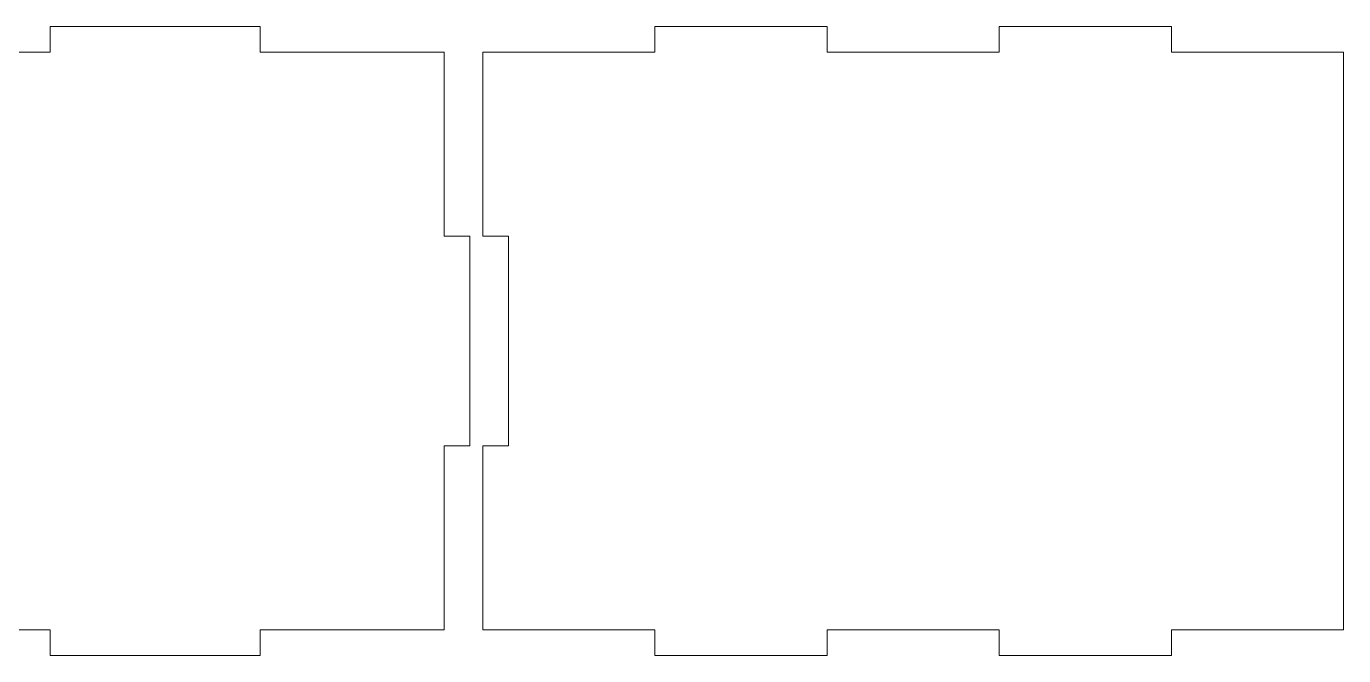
# Model space of a CAD drawing. Header units: millimetres. Extents: x -242 to 191, y -141 to 144.
# Drawn here: x -14.4 to 190.7, y -141 to -43 of the extents above; entities that cross this region are included whole.
import ezdxf

# ---------------------------------------------------------------- set-up
doc = ezdxf.new("R2010")
doc.units = ezdxf.units.MM
doc.header["$MEASUREMENT"] = 0
doc.layers.add('layer 1', color=7, linetype='Continuous')

msp = doc.modelspace()

# ---------------------------------------------------------------- linework, layer by layer
at = {"layer": 'layer 1', "color": 250, "lineweight": 20}
for points, knots in [([(54.6682, -108.3197), (54.6682, -108.3197), (54.6682, -75.653), (54.6682, -75.653), (54.6682, -75.653), (54.6682, -75.653), (50.6682, -75.653), (50.6682, -75.653), (50.6682, -75.653), (50.6682, -75.653), (50.6682, -46.9864), (50.6682, -46.9864), (50.6682, -46.9864), (50.6682, -46.9864), (22.0015, -46.9864), (22.0015, -46.9864), (22.0015, -46.9864), (22.0015, -46.9864), (22.0015, -42.9864), (22.0015, -42.9864), (22.0015, -42.9864), (22.0015, -42.9864), (-10.6651, -42.9864), (-10.6651, -42.9864), (-10.6651, -42.9864), (-10.6651, -42.9864), (-10.6651, -46.9864), (-10.6651, -46.9864), (-10.6651, -46.9864), (-10.6651, -46.9864), (-39.3318, -46.9864), (-39.3318, -46.9864), (-39.3318, -46.9864), (-39.3318, -46.9864), (-39.3318, -75.653), (-39.3318, -75.653), (-39.3318, -75.653), (-39.3318, -75.653), (-43.3318, -75.653), (-43.3318, -75.653), (-43.3318, -75.653), (-43.3318, -75.653), (-43.3318, -108.3197), (-43.3318, -108.3197), (-43.3318, -108.3197), (-43.3318, -108.3197), (-39.3318, -108.3197), (-39.3318, -108.3197), (-39.3318, -108.3197), (-39.3318, -108.3197), (-39.3318, -136.9864), (-39.3318, -136.9864), (-39.3318, -136.9864), (-39.3318, -136.9864), (-10.6651, -136.9864), (-10.6651, -136.9864), (-10.6651, -136.9864), (-10.6651, -136.9864), (-10.6651, -140.9864), (-10.6651, -140.9864), (-10.6651, -140.9864), (-10.6651, -140.9864), (22.0015, -140.9864), (22.0015, -140.9864), (22.0015, -140.9864), (22.0015, -140.9864), (22.0015, -136.9864), (22.0015, -136.9864), (22.0015, -136.9864), (22.0015, -136.9864), (50.6682, -136.9864), (50.6682, -136.9864), (50.6682, -136.9864), (50.6682, -136.9864), (50.6682, -108.3197), (50.6682, -108.3197), (50.6682, -108.3197), (50.6682, -108.3197), (54.6682, -108.3197), (54.6682, -108.3197)], [0, 0, 0, 0, 0.04761905, 0.04761905, 0.04761905, 0.04761905, 0.0952381, 0.0952381, 0.0952381, 0.0952381, 0.14285714, 0.14285714, 0.14285714, 0.14285714, 0.19047619, 0.19047619, 0.19047619, 0.19047619, 0.23809524, 0.23809524, 0.23809524, 0.23809524, 0.28571429, 0.28571429, 0.28571429, 0.28571429, 0.33333333, 0.33333333, 0.33333333, 0.33333333, 0.38095238, 0.38095238, 0.38095238, 0.38095238, 0.42857143, 0.42857143, 0.42857143, 0.42857143, 0.47619048, 0.47619048, 0.47619048, 0.47619048, 0.52380952, 0.52380952, 0.52380952, 0.52380952, 0.57142857, 0.57142857, 0.57142857, 0.57142857, 0.61904762, 0.61904762, 0.61904762, 0.61904762, 0.66666667, 0.66666667, 0.66666667, 0.66666667, 0.71428571, 0.71428571, 0.71428571, 0.71428571, 0.76190476, 0.76190476, 0.76190476, 0.76190476, 0.80952381, 0.80952381, 0.80952381, 0.80952381, 0.85714286, 0.85714286, 0.85714286, 0.85714286, 0.9047619, 0.9047619, 0.9047619, 0.9047619, 1, 1, 1, 1]), ([(190.6682, -136.9864), (190.6682, -136.9864), (190.6682, -46.9864), (190.6682, -46.9864), (190.6682, -46.9864), (190.6682, -46.9864), (163.8682, -46.9864), (163.8682, -46.9864), (163.8682, -46.9864), (163.8682, -46.9864), (163.8682, -42.9864), (163.8682, -42.9864), (163.8682, -42.9864), (163.8682, -42.9864), (137.0682, -42.9864), (137.0682, -42.9864), (137.0682, -42.9864), (137.0682, -42.9864), (137.0682, -46.9864), (137.0682, -46.9864), (137.0682, -46.9864), (137.0682, -46.9864), (110.2682, -46.9864), (110.2682, -46.9864), (110.2682, -46.9864), (110.2682, -46.9864), (110.2682, -42.9864), (110.2682, -42.9864), (110.2682, -42.9864), (110.2682, -42.9864), (83.4682, -42.9864), (83.4682, -42.9864), (83.4682, -42.9864), (83.4682, -42.9864), (83.4682, -46.9864), (83.4682, -46.9864), (83.4682, -46.9864), (83.4682, -46.9864), (60.6682, -46.9864), (60.6682, -46.9864), (60.6682, -46.9864), (60.6682, -46.9864), (56.6682, -46.9864), (56.6682, -46.9864), (56.6682, -46.9864), (56.6682, -46.9864), (56.6682, -75.653), (56.6682, -75.653), (56.6682, -75.653), (56.6682, -75.653), (60.6682, -75.653), (60.6682, -75.653), (60.6682, -75.653), (60.6682, -75.653), (60.6682, -108.3197), (60.6682, -108.3197), (60.6682, -108.3197), (60.6682, -108.3197), (56.6682, -108.3197), (56.6682, -108.3197), (56.6682, -108.3197), (56.6682, -108.3197), (56.6682, -136.9864), (56.6682, -136.9864), (56.6682, -136.9864), (56.6682, -136.9864), (60.6682, -136.9864), (60.6682, -136.9864), (60.6682, -136.9864), (60.6682, -136.9864), (83.4682, -136.9864), (83.4682, -136.9864), (83.4682, -136.9864), (83.4682, -136.9864), (83.4682, -140.9864), (83.4682, -140.9864), (83.4682, -140.9864), (83.4682, -140.9864), (110.2682, -140.9864), (110.2682, -140.9864), (110.2682, -140.9864), (110.2682, -140.9864), (110.2682, -136.9864), (110.2682, -136.9864), (110.2682, -136.9864), (110.2682, -136.9864), (137.0682, -136.9864), (137.0682, -136.9864), (137.0682, -136.9864), (137.0682, -136.9864), (137.0682, -140.9864), (137.0682, -140.9864), (137.0682, -140.9864), (137.0682, -140.9864), (163.8682, -140.9864), (163.8682, -140.9864), (163.8682, -140.9864), (163.8682, -140.9864), (163.8682, -136.9864), (163.8682, -136.9864), (163.8682, -136.9864), (163.8682, -136.9864), (190.6682, -136.9864), (190.6682, -136.9864)], [0, 0, 0, 0, 0.03703704, 0.03703704, 0.03703704, 0.03703704, 0.07407407, 0.07407407, 0.07407407, 0.07407407, 0.11111111, 0.11111111, 0.11111111, 0.11111111, 0.14814815, 0.14814815, 0.14814815, 0.14814815, 0.18518519, 0.18518519, 0.18518519, 0.18518519, 0.22222222, 0.22222222, 0.22222222, 0.22222222, 0.25925926, 0.25925926, 0.25925926, 0.25925926, 0.2962963, 0.2962963, 0.2962963, 0.2962963, 0.33333333, 0.33333333, 0.33333333, 0.33333333, 0.37037037, 0.37037037, 0.37037037, 0.37037037, 0.40740741, 0.40740741, 0.40740741, 0.40740741, 0.44444444, 0.44444444, 0.44444444, 0.44444444, 0.48148148, 0.48148148, 0.48148148, 0.48148148, 0.51851852, 0.51851852, 0.51851852, 0.51851852, 0.55555556, 0.55555556, 0.55555556, 0.55555556, 0.59259259, 0.59259259, 0.59259259, 0.59259259, 0.62962963, 0.62962963, 0.62962963, 0.62962963, 0.66666667, 0.66666667, 0.66666667, 0.66666667, 0.7037037, 0.7037037, 0.7037037, 0.7037037, 0.74074074, 0.74074074, 0.74074074, 0.74074074, 0.77777778, 0.77777778, 0.77777778, 0.77777778, 0.81481481, 0.81481481, 0.81481481, 0.81481481, 0.85185185, 0.85185185, 0.85185185, 0.85185185, 0.88888889, 0.88888889, 0.88888889, 0.88888889, 0.92592593, 0.92592593, 0.92592593, 0.92592593, 1, 1, 1, 1])]:
    msp.add_open_spline(points, degree=3, knots=knots, dxfattribs=at)

doc.saveas('drawing.dxf')
